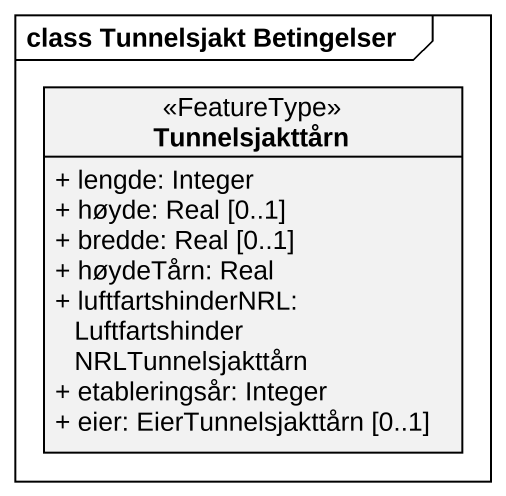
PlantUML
@startuml
mainframe class Tunnelsjakt Betingelser
hide circle
hide empty members
skinparam classAttributeIconSize 0
class Tunnelsjakttårn <<FeatureType>> {
  + lengde: Integer
  + høyde: Real [0..1]
  + bredde: Real [0..1]
  + høydeTårn: Real
  + luftfartshinderNRL: Luftfartshinder NRLTunnelsjakttårn
  + etableringsår: Integer
  + eier: EierTunnelsjakttårn [0..1]
}
@enduml
